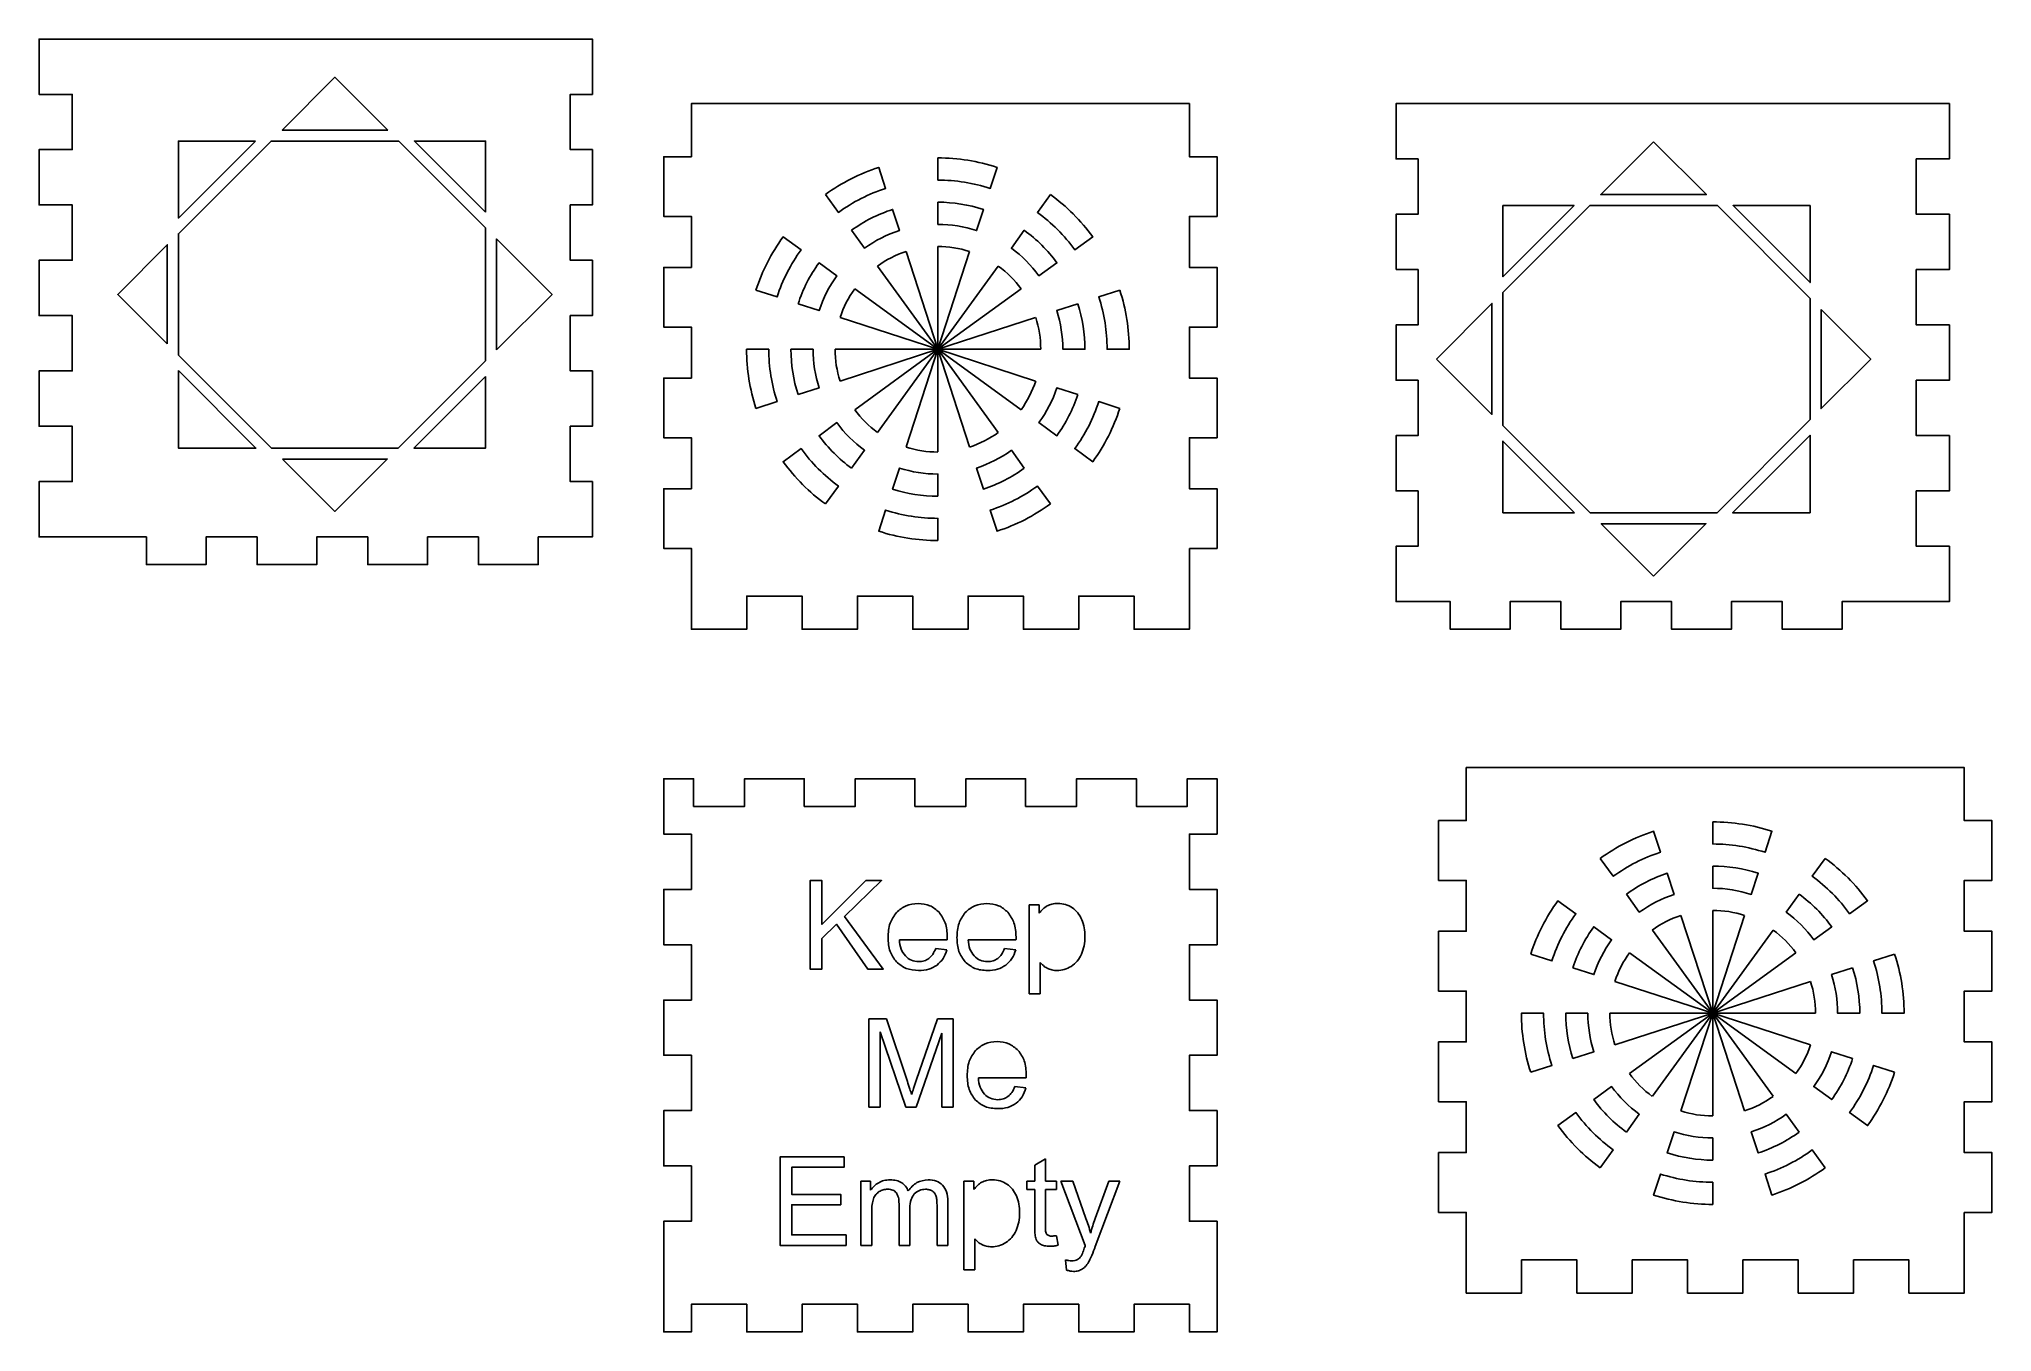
# Model space of a CAD drawing. Header units: millimetres. Extents: x -56 to 120, y -4 to 113.
import ezdxf

# ---------------------------------------------------------------- set-up
doc = ezdxf.new("R2010")
doc.units = ezdxf.units.MM
doc.layers.get('0').update_dxf_attribs({"linetype": 'CONTINUOUS'})

msp = doc.modelspace()

# ---------------------------------------------------------------- linework, layer by layer
for p, q in [((21.9, 94.13), (24.77, 85.3)), ((24.77, 85.3), (24.77, 94.59)), ((27.64, 94.13), (24.77, 85.3)), ((24.77, 85.3), (19.32, 92.81)), ((24.77, 85.3), (30.23, 92.81)), ((17.26, 90.76), (24.77, 85.3)), ((32.29, 90.76), (24.77, 85.3)), ((24.77, 85.3), (15.94, 88.17)), ((24.77, 85.3), (33.6, 88.17)), ((15.49, 85.3), (24.77, 85.3)), ((24.77, 85.3), (15.94, 82.43)), ((17.26, 79.84), (24.77, 85.3)), ((24.77, 85.3), (19.32, 77.79)), ((21.9, 76.47), (24.77, 85.3)), ((34.06, 85.3), (24.77, 85.3)), ((24.77, 85.3), (33.6, 82.43)), ((32.29, 79.84), (24.77, 85.3)), ((24.77, 85.3), (30.23, 77.79)), ((27.64, 76.47), (24.77, 85.3)), ((24.77, 85.3), (24.77, 76.02)), ((33.03, 27.06), (33.03, 35.08)), ((33.03, 35.08), (33.93, 35.08)), ((33.93, 35.08), (33.93, 34.33)), ((91.9, 34.13), (94.77, 25.3)), ((94.77, 25.3), (94.77, 34.59)), ((97.64, 34.13), (94.77, 25.3)), ((25.61, 31.93), (21.29, 31.93)), ((31.82, 31.93), (27.5, 31.93)), ((94.77, 25.3), (89.32, 32.81)), ((94.77, 25.3), (100.23, 32.81)), ((24.57, 31.15), (25.58, 31.03)), ((30.78, 31.15), (31.8, 31.03)), ((87.26, 30.76), (94.77, 25.3)), ((102.29, 30.76), (94.77, 25.3)), ((34.01, 29.89), (34.01, 27.06)), ((34.01, 27.06), (33.03, 27.06)), ((94.77, 25.3), (85.94, 28.17)), ((94.77, 25.3), (103.6, 28.17)), ((18.53, 16.8), (18.53, 24.8)), ((18.53, 24.8), (20.12, 24.8)), ((20.12, 24.8), (22.01, 19.14)), ((22.82, 19.23), (24.74, 24.8)), ((24.74, 24.8), (26.16, 24.8)), ((26.16, 24.8), (26.16, 16.8)), ((85.49, 25.3), (94.77, 25.3)), ((94.77, 25.3), (85.94, 22.43)), ((87.26, 19.84), (94.77, 25.3)), ((94.77, 25.3), (89.32, 17.79)), ((91.9, 16.47), (94.77, 25.3)), ((104.06, 25.3), (94.77, 25.3)), ((94.77, 25.3), (103.6, 22.43)), ((102.29, 19.84), (94.77, 25.3)), ((94.77, 25.3), (100.23, 17.79)), ((97.64, 16.47), (94.77, 25.3)), ((94.77, 25.3), (94.77, 16.02)), ((21.86, 16.8), (19.55, 23.61)), ((19.55, 23.61), (19.55, 16.8)), ((25.14, 23.5), (22.81, 16.8)), ((25.14, 16.8), (25.14, 23.5)), ((32.75, 19.45), (28.43, 19.45)), ((31.71, 18.67), (32.72, 18.54)), ((19.55, 16.8), (18.53, 16.8)), ((22.81, 16.8), (21.86, 16.8)), ((26.16, 16.8), (25.14, 16.8)), ((33.52, 11.55), (34.5, 12.13)), ((33.52, 10.11), (33.52, 11.55)), ((34.5, 12.13), (34.5, 10.11)), ((17.81, 4.31), (17.81, 10.11)), ((17.81, 10.11), (18.69, 10.11)), ((18.69, 10.11), (18.69, 9.3)), ((27.12, 2.09), (27.12, 10.11)), ((27.12, 10.11), (28.02, 10.11)), ((28.02, 10.11), (28.02, 9.36)), ((32.8, 9.35), (32.8, 10.11)), ((32.8, 10.11), (33.52, 10.11)), ((33.52, 9.35), (32.8, 9.35)), ((33.52, 6.01), (33.52, 9.35)), ((34.5, 10.11), (35.48, 10.11)), ((35.48, 9.35), (34.5, 9.35)), ((34.5, 9.35), (34.5, 5.96)), ((35.48, 10.11), (35.48, 9.35)), ((38.09, 4.3), (35.89, 10.11)), ((35.89, 10.11), (36.95, 10.11)), ((36.95, 10.11), (38.15, 6.75)), ((38.98, 6.73), (40.21, 10.11)), ((41.2, 10.11), (38.99, 4.22)), ((40.21, 10.11), (41.2, 10.11)), ((18.8, 7.32), (18.8, 4.31)), ((21.26, 4.31), (21.26, 8.08)), ((22.24, 7.68), (22.24, 4.31)), ((24.69, 4.31), (24.69, 7.97)), ((25.67, 8.29), (25.67, 4.31)), ((18.8, 4.31), (17.81, 4.31)), ((22.24, 4.31), (21.26, 4.31)), ((25.67, 4.31), (24.69, 4.31)), ((28.11, 4.91), (28.11, 2.09)), ((35.48, 5.19), (35.63, 4.33)), ((28.11, 2.09), (27.12, 2.09)), ((36.4, 2.08), (36.29, 3))]:
    msp.add_line(p, q)
for points in [[(-6.44, 103.34), (-6.44, 98.34), (-8.44, 98.34), (-8.44, 93.34), (-6.44, 93.34), (-6.44, 88.34), (-8.44, 88.34), (-8.44, 83.34), (-6.44, 83.34), (-6.44, 78.34), (-8.44, 78.34), (-8.44, 73.34), (-6.44, 73.34), (-6.44, 68.34), (-11.34, 68.34), (-11.34, 65.84), (-16.74, 65.84), (-16.74, 68.34), (-21.34, 68.34), (-21.34, 65.84), (-26.74, 65.84), (-26.74, 68.34), (-31.34, 68.34), (-31.34, 65.84), (-36.74, 65.84), (-36.74, 68.34), (-41.34, 68.34), (-41.34, 65.84), (-46.74, 65.84), (-46.74, 68.34), (-56.44, 68.34), (-56.44, 73.34), (-53.44, 73.34), (-53.44, 78.34), (-56.44, 78.34), (-56.44, 83.34), (-53.44, 83.34), (-53.44, 88.34), (-56.44, 88.34), (-56.44, 93.34), (-53.44, 93.34), (-53.44, 98.34), (-56.44, 98.34), (-56.44, 103.34), (-53.44, 103.34), (-53.44, 108.34), (-56.44, 108.34), (-56.44, 113.34), (-6.44, 113.34), (-6.44, 108.34), (-8.44, 108.34), (-8.44, 103.34)], [(-24.94, 105.11), (-29.71, 109.88), (-34.47, 105.11)], [(47.5, 67.3), (47.5, 60), (42.5, 60), (42.5, 63), (37.5, 63), (37.5, 60), (32.5, 60), (32.5, 63), (27.5, 63), (27.5, 60), (22.5, 60), (22.5, 63), (17.5, 63), (17.5, 60), (12.5, 60), (12.5, 63), (7.5, 63), (7.5, 60), (2.5, 60), (2.5, 67.3), (0, 67.3), (0, 72.7), (2.5, 72.7), (2.5, 77.3), (0, 77.3), (0, 82.7), (2.5, 82.7), (2.5, 87.3), (0, 87.3), (0, 92.7), (2.5, 92.7), (2.5, 97.3), (0, 97.3), (0, 102.7), (2.5, 102.7), (2.5, 107.5), (47.5, 107.5), (47.5, 102.7), (50, 102.7), (50, 97.3), (47.5, 97.3), (47.5, 92.7), (50, 92.7), (50, 87.3), (47.5, 87.3), (47.5, 82.7), (50, 82.7), (50, 77.3), (47.5, 77.3), (47.5, 72.7), (50, 72.7), (50, 67.3)], [(66.16, 92.5), (66.16, 97.5), (68.16, 97.5), (68.16, 102.5), (66.16, 102.5), (66.16, 107.5), (116.16, 107.5), (116.16, 102.5), (113.16, 102.5), (113.16, 97.5), (116.16, 97.5), (116.16, 92.5), (113.16, 92.5), (113.16, 87.5), (116.16, 87.5), (116.16, 82.5), (113.16, 82.5), (113.16, 77.5), (116.16, 77.5), (116.16, 72.5), (113.16, 72.5), (113.16, 67.5), (116.16, 67.5), (116.16, 62.5), (106.46, 62.5), (106.46, 60), (101.06, 60), (101.06, 62.5), (96.46, 62.5), (96.46, 60), (91.06, 60), (91.06, 62.5), (86.46, 62.5), (86.46, 60), (81.06, 60), (81.06, 62.5), (76.46, 62.5), (76.46, 60), (71.06, 60), (71.06, 62.5), (66.16, 62.5), (66.16, 67.5), (68.16, 67.5), (68.16, 72.5), (66.16, 72.5), (66.16, 77.5), (68.16, 77.5), (68.16, 82.5), (66.16, 82.5), (66.16, 87.5), (68.16, 87.5), (68.16, 92.5)], [(-36.89, 104.11), (-43.85, 104.11), (-43.85, 97.15)], [(-16.1, 84.25), (-16.1, 96.27), (-23.94, 104.11), (-35.47, 104.11), (-43.85, 95.74), (-43.85, 84.78), (-35.43, 76.37), (-23.98, 76.37)], [(-16.1, 97.69), (-16.1, 104.11), (-22.52, 104.11)], [(89.43, 104.04), (84.66, 99.28), (94.2, 99.28)], [(75.82, 98.28), (75.82, 91.85), (82.25, 98.28)], [(75.82, 90.44), (75.82, 78.41), (83.7, 70.53), (95.16, 70.53), (103.57, 78.94), (103.57, 89.9), (95.2, 98.28), (83.66, 98.28)], [(103.57, 98.28), (96.61, 98.28), (103.57, 91.32)], [(-44.85, 85.78), (-44.85, 94.74), (-49.33, 90.26)], [(-15.1, 85.25), (-10.09, 90.26), (-15.1, 95.27)], [(69.81, 84.42), (74.82, 79.41), (74.82, 89.44)], [(104.57, 88.9), (104.57, 79.94), (109.05, 84.42)], [(-43.85, 83.37), (-43.85, 76.37), (-36.85, 76.37)], [(-16.1, 82.83), (-22.57, 76.37), (-16.1, 76.37)], [(82.29, 70.53), (75.82, 77), (75.82, 70.53)], [(103.57, 70.53), (103.57, 77.53), (96.57, 70.53)], [(-34.43, 75.37), (-29.71, 70.64), (-24.98, 75.37)], [(89.43, 64.8), (94.16, 69.53), (84.7, 69.53)], [(2.5, 41.49), (0, 41.49), (0, 46.49), (2.7, 46.49), (2.7, 43.99), (7.3, 43.99), (7.3, 46.49), (12.7, 46.49), (12.7, 43.99), (17.3, 43.99), (17.3, 46.49), (22.7, 46.49), (22.7, 43.99), (27.3, 43.99), (27.3, 46.49), (32.7, 46.49), (32.7, 43.99), (37.3, 43.99), (37.3, 46.49), (42.7, 46.49), (42.7, 43.99), (47.3, 43.99), (47.3, 46.49), (50, 46.49), (50, 41.49), (47.5, 41.49), (47.5, 36.49), (50, 36.49), (50, 31.49), (47.5, 31.49), (47.5, 26.49), (50, 26.49), (50, 21.49), (47.5, 21.49), (47.5, 16.49), (50, 16.49), (50, 11.49), (47.5, 11.49), (47.5, 6.49), (50, 6.49), (50, -3.51), (47.5, -3.51), (47.5, -1.01), (42.5, -1.01), (42.5, -3.51), (37.5, -3.51), (37.5, -1.01), (32.5, -1.01), (32.5, -3.51), (27.5, -3.51), (27.5, -1.01), (22.5, -1.01), (22.5, -3.51), (17.5, -3.51), (17.5, -1.01), (12.5, -1.01), (12.5, -3.51), (7.5, -3.51), (7.5, -1.01), (2.5, -1.01), (2.5, -3.51), (0, -3.51), (0, 6.49), (2.5, 6.49), (2.5, 11.49), (0, 11.49), (0, 16.49), (2.5, 16.49), (2.5, 21.49), (0, 21.49), (0, 26.49), (2.5, 26.49), (2.5, 31.49), (0, 31.49), (0, 36.49), (2.5, 36.49)], [(117.5, 7.3), (117.5, 0), (112.5, 0), (112.5, 3), (107.5, 3), (107.5, 0), (102.5, 0), (102.5, 3), (97.5, 3), (97.5, 0), (92.5, 0), (92.5, 3), (87.5, 3), (87.5, 0), (82.5, 0), (82.5, 3), (77.5, 3), (77.5, 0), (72.5, 0), (72.5, 7.3), (70, 7.3), (70, 12.7), (72.5, 12.7), (72.5, 17.3), (70, 17.3), (70, 22.7), (72.5, 22.7), (72.5, 27.3), (70, 27.3), (70, 32.7), (72.5, 32.7), (72.5, 37.3), (70, 37.3), (70, 42.7), (72.5, 42.7), (72.5, 47.5), (117.5, 47.5), (117.5, 42.7), (120, 42.7), (120, 37.3), (117.5, 37.3), (117.5, 32.7), (120, 32.7), (120, 27.3), (117.5, 27.3), (117.5, 22.7), (120, 22.7), (120, 17.3), (117.5, 17.3), (117.5, 12.7), (120, 12.7), (120, 7.3)], [(14.29, 32.06), (15.6, 33.33), (18.44, 29.29), (19.84, 29.29), (16.34, 34.04), (19.69, 37.29), (18.26, 37.29), (14.29, 33.32), (14.29, 37.29), (13.23, 37.29), (13.23, 29.29), (14.29, 29.29)], [(16.48, 5.26), (11.57, 5.26), (11.57, 7.98), (15.99, 7.98), (15.99, 8.92), (11.57, 8.92), (11.57, 11.37), (16.29, 11.37), (16.29, 12.31), (10.51, 12.31), (10.51, 4.31), (16.48, 4.31)]]:
    msp.add_lwpolyline(points, close=True)
for points in [[(24.77, 102.59, -0.078702), (30.12, 101.74), (29.5, 99.84, 0.078702), (24.77, 100.59)], [(14.61, 99.29), (15.79, 97.67, -0.078702), (20.05, 99.84), (19.43, 101.74, 0.078702)], [(34.93, 99.29), (33.76, 97.67, -0.078702), (37.14, 94.29), (38.76, 95.46, 0.078702)], [(16.97, 96.05), (18.14, 94.43, -0.078702), (21.29, 96.03), (20.67, 97.94, 0.078702)], [(24.77, 98.59, -0.078702), (28.88, 97.94), (28.26, 96.03, 0.078702), (24.77, 96.59)], [(8.33, 90.64), (10.24, 90.03, -0.078702), (12.41, 94.29), (10.79, 95.46, 0.078702)], [(32.58, 96.05), (31.41, 94.43, -0.078702), (33.9, 91.94), (35.52, 93.11, 0.078702)], [(12.14, 89.41), (14.04, 88.79, -0.078702), (15.64, 91.94), (14.03, 93.11, 0.078702)], [(41.21, 90.64), (39.31, 90.03, -0.078702), (40.06, 85.3), (42.06, 85.3, 0.078702)], [(37.41, 89.41), (35.51, 88.79, -0.078702), (36.06, 85.3), (38.06, 85.3, 0.078702)], [(8.33, 79.96), (10.24, 80.58, -0.078702), (9.49, 85.3), (7.49, 85.3, 0.078702)], [(12.14, 81.2), (14.04, 81.81, -0.078702), (13.49, 85.3), (11.49, 85.3, 0.078702)], [(37.41, 81.2), (35.51, 81.81, -0.078702), (33.9, 78.67), (35.52, 77.49, 0.078702)], [(41.21, 79.96), (39.31, 80.58, -0.078702), (37.14, 76.32), (38.76, 75.14, 0.078702)], [(16.97, 74.55), (18.14, 76.17, -0.078702), (15.64, 78.67), (14.03, 77.49, 0.078702)], [(14.61, 71.32), (15.79, 72.94, -0.078702), (12.41, 76.32), (10.79, 75.14, 0.078702)], [(32.58, 74.55), (31.41, 76.17, -0.078702), (28.26, 74.57), (28.88, 72.67, 0.078702)], [(24.77, 72.02, -0.078702), (20.67, 72.67), (21.29, 74.57, 0.078702), (24.77, 74.02)], [(34.93, 71.32), (33.76, 72.94, -0.078702), (29.5, 70.76), (30.12, 68.86, 0.078702)], [(24.77, 68.02, -0.078702), (19.43, 68.86), (20.05, 70.76, 0.078702), (24.77, 70.02)], [(94.77, 42.59, -0.078702), (100.12, 41.74), (99.5, 39.84, 0.078702), (94.77, 40.59)], [(84.61, 39.29), (85.79, 37.67, -0.078702), (90.05, 39.84), (89.43, 41.74, 0.078702)], [(104.93, 39.29), (103.76, 37.67, -0.078702), (107.14, 34.29), (108.76, 35.46, 0.078702)], [(86.97, 36.05), (88.14, 34.43, -0.078702), (91.29, 36.03), (90.67, 37.94, 0.078702)], [(94.77, 38.59, -0.078702), (98.88, 37.94), (98.26, 36.03, 0.078702), (94.77, 36.59)], [(78.33, 30.64), (80.24, 30.03, -0.078702), (82.41, 34.29), (80.79, 35.46, 0.078702)], [(102.58, 36.05), (101.41, 34.43, -0.078702), (103.9, 31.94), (105.52, 33.11, 0.078702)], [(82.14, 29.41), (84.04, 28.79, -0.078702), (85.64, 31.94), (84.03, 33.11, 0.078702)], [(111.21, 30.64), (109.31, 30.03, -0.078702), (110.06, 25.3), (112.06, 25.3, 0.078702)], [(107.41, 29.41), (105.51, 28.79, -0.078702), (106.06, 25.3), (108.06, 25.3, 0.078702)], [(78.33, 19.96), (80.24, 20.58, -0.078702), (79.49, 25.3), (77.49, 25.3, 0.078702)], [(82.14, 21.2), (84.04, 21.81, -0.078702), (83.49, 25.3), (81.49, 25.3, 0.078702)], [(107.41, 21.2), (105.51, 21.81, -0.078702), (103.9, 18.67), (105.52, 17.49, 0.078702)], [(111.21, 19.96), (109.31, 20.58, -0.078702), (107.14, 16.32), (108.76, 15.14, 0.078702)], [(86.97, 14.55), (88.14, 16.17, -0.078702), (85.64, 18.67), (84.03, 17.49, 0.078702)], [(84.61, 11.32), (85.79, 12.94, -0.078702), (82.41, 16.32), (80.79, 15.14, 0.078702)], [(102.58, 14.55), (101.41, 16.17, -0.078702), (98.26, 14.57), (98.88, 12.67, 0.078702)], [(94.77, 12.02, -0.078702), (90.67, 12.67), (91.29, 14.57, 0.078702), (94.77, 14.02)], [(104.93, 11.32), (103.76, 12.94, -0.078702), (99.5, 10.76), (100.12, 8.86, 0.078702)], [(94.77, 8.02, -0.078702), (89.43, 8.86), (90.05, 10.76, 0.078702), (94.77, 10.02)]]:
    msp.add_lwpolyline(points, format="xyb", close=True)
for centre, start, end in [((24.77, 85.3), 108, 126), ((24.77, 85.3), 72, 90), ((24.77, 85.3), 36, 54), ((24.77, 85.3), 144, 162), ((24.77, 85.3), 0, 18), ((24.77, 85.3), 180, 198), ((24.77, 85.3), 324, 342), ((24.77, 85.3), 216, 234), ((24.77, 85.3), 288, 306), ((24.77, 85.3), 252, 270), ((94.77, 25.3), 108, 126), ((94.77, 25.3), 72, 90), ((94.77, 25.3), 36, 54), ((94.77, 25.3), 144, 162), ((94.77, 25.3), 0, 18), ((94.77, 25.3), 180, 198), ((94.77, 25.3), 324, 342), ((94.77, 25.3), 216, 234), ((94.77, 25.3), 288, 306), ((94.77, 25.3), 252, 270)]:
    msp.add_arc(centre, 9.29, start, end)
for points, knots in [([(20.27, 32.13), (20.29, 32.58), (20.33, 33.41), (20.81, 34.09), (21.02, 34.4)], [0, 0, 0, 0, 0.1312347, 0.2435967, 0.2435967, 0.2435967, 0.2435967]), ([(21.02, 34.4), (21.3, 34.64), (21.86, 35.12), (22.6, 35.18), (22.98, 35.21)], [0, 0, 0, 0, 0.1055948, 0.216319, 0.216319, 0.216319, 0.216319]), ([(22.98, 35.21), (23.35, 35.18), (24.07, 35.12), (24.61, 34.65), (24.88, 34.42)], [0, 0, 0, 0, 0.1074304, 0.2105333, 0.2105333, 0.2105333, 0.2105333]), ([(24.88, 34.42), (25.09, 34.11), (25.56, 33.45), (25.59, 32.63), (25.61, 32.19)], [0, 0, 0, 0, 0.1100938, 0.2388395, 0.2388395, 0.2388395, 0.2388395]), ([(26.49, 32.13), (26.51, 32.58), (26.55, 33.41), (27.02, 34.09), (27.24, 34.4)], [0, 0, 0, 0, 0.1312347, 0.2435968, 0.2435968, 0.2435968, 0.2435968]), ([(27.24, 34.4), (27.51, 34.64), (28.08, 35.12), (28.82, 35.18), (29.19, 35.21)], [0, 0, 0, 0, 0.1055948, 0.216319, 0.216319, 0.216319, 0.216319]), ([(29.19, 35.21), (29.56, 35.18), (30.28, 35.12), (30.83, 34.65), (31.09, 34.42)], [0, 0, 0, 0, 0.1074304, 0.2105332, 0.2105332, 0.2105332, 0.2105332]), ([(31.09, 34.42), (31.31, 34.11), (31.77, 33.45), (31.81, 32.63), (31.83, 32.19)], [0, 0, 0, 0, 0.1100938, 0.2388395, 0.2388395, 0.2388395, 0.2388395]), ([(33.93, 34.33), (34.03, 34.46), (34.23, 34.72), (34.51, 34.91), (34.64, 34.99)], [0, 0, 0, 0, 0.05129715, 0.0981084, 0.0981084, 0.0981084, 0.0981084]), ([(34.64, 34.99), (34.78, 35.06), (35.09, 35.19), (35.43, 35.21), (35.61, 35.21)], [0, 0, 0, 0, 0.04707973, 0.09989339, 0.09989339, 0.09989339, 0.09989339]), ([(35.61, 35.21), (35.84, 35.2), (36.31, 35.17), (36.72, 34.94), (36.92, 34.83)], [0, 0, 0, 0, 0.0704995, 0.1379999, 0.1379999, 0.1379999, 0.1379999]), ([(36.92, 34.83), (37.09, 34.69), (37.46, 34.39), (37.67, 33.97), (37.77, 33.75)], [0, 0, 0, 0, 0.0678203, 0.1392226, 0.1392226, 0.1392226, 0.1392226]), ([(37.77, 33.75), (37.86, 33.51), (38.03, 33.02), (38.05, 32.5), (38.06, 32.23)], [0, 0, 0, 0, 0.0760775, 0.1560096, 0.1560096, 0.1560096, 0.1560096]), ([(21.02, 29.94), (20.8, 30.24), (20.33, 30.89), (20.29, 31.7), (20.27, 32.13)], [0, 0, 0, 0, 0.1094045, 0.2363575, 0.2363575, 0.2363575, 0.2363575]), ([(21.29, 31.93), (21.32, 31.64), (21.37, 31.1), (21.68, 30.67), (21.83, 30.47)], [0, 0, 0, 0, 0.0858599, 0.1584153, 0.1584153, 0.1584153, 0.1584153]), ([(25.61, 32.19), (25.61, 32.16), (25.61, 32.07), (25.61, 31.98), (25.61, 31.93)], [0, 0, 0, 0, 0.01091494, 0.02620007, 0.02620007, 0.02620007, 0.02620007]), ([(27.23, 29.94), (27.02, 30.24), (26.55, 30.89), (26.51, 31.7), (26.49, 32.13)], [0, 0, 0, 0, 0.1094046, 0.2363576, 0.2363576, 0.2363576, 0.2363576]), ([(27.5, 31.93), (27.53, 31.64), (27.58, 31.1), (27.9, 30.67), (28.04, 30.47)], [0, 0, 0, 0, 0.0858599, 0.1584154, 0.1584154, 0.1584154, 0.1584154]), ([(31.83, 32.19), (31.83, 32.16), (31.83, 32.07), (31.83, 31.98), (31.82, 31.93)], [0, 0, 0, 0, 0.01091494, 0.02620007, 0.02620007, 0.02620007, 0.02620007]), ([(38.06, 32.23), (38.05, 31.94), (38.03, 31.39), (37.84, 30.88), (37.74, 30.63)], [0, 0, 0, 0, 0.0848916, 0.1642382, 0.1642382, 0.1642382, 0.1642382]), ([(21.83, 30.47), (22, 30.32), (22.35, 30.02), (22.81, 29.98), (23.04, 29.96)], [0, 0, 0, 0, 0.0665333, 0.1343072, 0.1343072, 0.1343072, 0.1343072]), ([(23.04, 29.96), (23.21, 29.97), (23.54, 29.99), (23.82, 30.16), (23.96, 30.25)], [0, 0, 0, 0, 0.05056823, 0.09779148, 0.09779148, 0.09779148, 0.09779148]), ([(23.96, 30.25), (24.08, 30.36), (24.35, 30.62), (24.49, 30.96), (24.57, 31.15)], [0, 0, 0, 0, 0.050293, 0.1101471, 0.1101471, 0.1101471, 0.1101471]), ([(25.58, 31.03), (25.49, 30.75), (25.31, 30.21), (24.89, 29.83), (24.69, 29.65)], [0, 0, 0, 0, 0.0860933, 0.1666064, 0.1666064, 0.1666064, 0.1666064]), ([(28.04, 30.47), (28.22, 30.32), (28.56, 30.02), (29.02, 29.98), (29.25, 29.96)], [0, 0, 0, 0, 0.0665333, 0.1343072, 0.1343072, 0.1343072, 0.1343072]), ([(29.25, 29.96), (29.43, 29.97), (29.76, 29.99), (30.04, 30.16), (30.18, 30.25)], [0, 0, 0, 0, 0.05056823, 0.09779159, 0.09779159, 0.09779159, 0.09779159]), ([(30.18, 30.25), (30.3, 30.36), (30.57, 30.62), (30.71, 30.96), (30.78, 31.15)], [0, 0, 0, 0, 0.0502928, 0.110147, 0.110147, 0.110147, 0.110147]), ([(31.8, 31.03), (31.7, 30.75), (31.52, 30.21), (31.11, 29.83), (30.91, 29.65)], [0, 0, 0, 0, 0.0860934, 0.1666065, 0.1666065, 0.1666065, 0.1666065]), ([(37.74, 30.63), (37.63, 30.4), (37.4, 29.97), (37.01, 29.68), (36.81, 29.53)], [0, 0, 0, 0, 0.0740844, 0.1448905, 0.1448905, 0.1448905, 0.1448905]), ([(23.03, 29.15), (22.64, 29.18), (21.88, 29.23), (21.3, 29.71), (21.02, 29.94)], [0, 0, 0, 0, 0.1156526, 0.2211632, 0.2211632, 0.2211632, 0.2211632]), ([(24.69, 29.65), (24.45, 29.5), (23.94, 29.2), (23.35, 29.17), (23.03, 29.15)], [0, 0, 0, 0, 0.0826096, 0.1753766, 0.1753766, 0.1753766, 0.1753766]), ([(29.25, 29.15), (28.85, 29.18), (28.1, 29.23), (27.51, 29.71), (27.23, 29.94)], [0, 0, 0, 0, 0.1156526, 0.2211632, 0.2211632, 0.2211632, 0.2211632]), ([(30.91, 29.65), (30.67, 29.5), (30.16, 29.2), (29.56, 29.17), (29.25, 29.15)], [0, 0, 0, 0, 0.0826095, 0.1753765, 0.1753765, 0.1753765, 0.1753765]), ([(34.65, 29.36), (34.53, 29.43), (34.29, 29.58), (34.1, 29.78), (34.01, 29.89)], [0, 0, 0, 0, 0.04258694, 0.08324866, 0.08324866, 0.08324866, 0.08324866]), ([(35.54, 29.15), (35.38, 29.16), (35.07, 29.18), (34.79, 29.3), (34.65, 29.36)], [0, 0, 0, 0, 0.04687692, 0.09123437, 0.09123437, 0.09123437, 0.09123437]), ([(36.81, 29.53), (36.61, 29.42), (36.21, 29.21), (35.76, 29.17), (35.54, 29.15)], [0, 0, 0, 0, 0.0685907, 0.1348251, 0.1348251, 0.1348251, 0.1348251]), ([(27.42, 19.65), (27.44, 20.1), (27.47, 20.93), (27.95, 21.61), (28.17, 21.92)], [0, 0, 0, 0, 0.1312345, 0.2435967, 0.2435967, 0.2435967, 0.2435967]), ([(28.17, 21.92), (28.44, 22.15), (29, 22.64), (29.74, 22.7), (30.12, 22.73)], [0, 0, 0, 0, 0.105595, 0.2163192, 0.2163192, 0.2163192, 0.2163192]), ([(30.12, 22.73), (30.49, 22.7), (31.21, 22.64), (31.75, 22.17), (32.02, 21.94)], [0, 0, 0, 0, 0.1074301, 0.210533, 0.210533, 0.210533, 0.210533]), ([(32.02, 21.94), (32.24, 21.63), (32.7, 20.96), (32.74, 20.15), (32.76, 19.71)], [0, 0, 0, 0, 0.1100939, 0.2388396, 0.2388396, 0.2388396, 0.2388396]), ([(28.16, 17.45), (27.94, 17.75), (27.47, 18.41), (27.44, 19.22), (27.42, 19.65)], [0, 0, 0, 0, 0.1094045, 0.2363575, 0.2363575, 0.2363575, 0.2363575]), ([(28.43, 19.45), (28.46, 19.16), (28.51, 18.62), (28.83, 18.18), (28.97, 17.98)], [0, 0, 0, 0, 0.08586, 0.1584153, 0.1584153, 0.1584153, 0.1584153]), ([(32.76, 19.71), (32.76, 19.67), (32.76, 19.59), (32.75, 19.5), (32.75, 19.45)], [0, 0, 0, 0, 0.01091494, 0.02620007, 0.02620007, 0.02620007, 0.02620007]), ([(22.01, 19.14), (22.09, 18.91), (22.22, 18.51), (22.34, 18.12), (22.39, 17.95)], [0, 0, 0, 0, 0.0727809, 0.1244279, 0.1244279, 0.1244279, 0.1244279]), ([(22.39, 17.95), (22.45, 18.13), (22.59, 18.56), (22.74, 18.99), (22.82, 19.23)], [0, 0, 0, 0, 0.0566468, 0.135122, 0.135122, 0.135122, 0.135122]), ([(28.97, 17.98), (29.14, 17.84), (29.49, 17.54), (29.95, 17.5), (30.18, 17.48)], [0, 0, 0, 0, 0.0665334, 0.1343072, 0.1343072, 0.1343072, 0.1343072]), ([(30.18, 17.48), (30.35, 17.49), (30.68, 17.51), (30.97, 17.68), (31.1, 17.76)], [0, 0, 0, 0, 0.05056846, 0.09779164, 0.09779164, 0.09779164, 0.09779164]), ([(31.1, 17.76), (31.23, 17.88), (31.5, 18.13), (31.64, 18.48), (31.71, 18.67)], [0, 0, 0, 0, 0.050293, 0.1101471, 0.1101471, 0.1101471, 0.1101471]), ([(32.72, 18.54), (32.63, 18.26), (32.45, 17.73), (32.04, 17.35), (31.84, 17.16)], [0, 0, 0, 0, 0.0860936, 0.1666064, 0.1666064, 0.1666064, 0.1666064]), ([(30.18, 16.67), (29.78, 16.7), (29.02, 16.75), (28.44, 17.22), (28.16, 17.45)], [0, 0, 0, 0, 0.1156526, 0.2211633, 0.2211633, 0.2211633, 0.2211633]), ([(31.84, 17.16), (31.6, 17.02), (31.09, 16.71), (30.49, 16.68), (30.18, 16.67)], [0, 0, 0, 0, 0.0826095, 0.1753766, 0.1753766, 0.1753766, 0.1753766]), ([(18.69, 9.3), (18.79, 9.43), (18.99, 9.7), (19.27, 9.89), (19.42, 9.98)], [0, 0, 0, 0, 0.0498527, 0.1005364, 0.1005364, 0.1005364, 0.1005364]), ([(19.46, 9.17), (19.35, 9.09), (19.13, 8.92), (19.01, 8.66), (18.95, 8.53)], [0, 0, 0, 0, 0.04054267, 0.08289933, 0.08289933, 0.08289933, 0.08289933]), ([(19.42, 9.98), (19.58, 10.06), (19.9, 10.21), (20.26, 10.23), (20.45, 10.24)], [0, 0, 0, 0, 0.0521873, 0.1072765, 0.1072765, 0.1072765, 0.1072765]), ([(20.23, 9.39), (20.1, 9.38), (19.82, 9.36), (19.58, 9.23), (19.46, 9.17)], [0, 0, 0, 0, 0.0402759, 0.0805226, 0.0805226, 0.0805226, 0.0805226]), ([(21.02, 9.06), (20.92, 9.16), (20.7, 9.37), (20.4, 9.38), (20.23, 9.39)], [0, 0, 0, 0, 0.04005996, 0.08769887, 0.08769887, 0.08769887, 0.08769887]), ([(20.45, 10.24), (20.65, 10.23), (21.02, 10.22), (21.35, 10.05), (21.51, 9.97)], [0, 0, 0, 0, 0.0589749, 0.1100734, 0.1100734, 0.1100734, 0.1100734]), ([(21.26, 8.08), (21.25, 8.28), (21.25, 8.62), (21.09, 8.93), (21.02, 9.06)], [0, 0, 0, 0, 0.0576125, 0.1023268, 0.1023268, 0.1023268, 0.1023268]), ([(21.51, 9.97), (21.63, 9.87), (21.89, 9.68), (22.02, 9.38), (22.09, 9.23)], [0, 0, 0, 0, 0.04755992, 0.09605556, 0.09605556, 0.09605556, 0.09605556]), ([(22.09, 9.23), (22.33, 9.52), (22.79, 10.1), (23.52, 10.19), (23.88, 10.24)], [0, 0, 0, 0, 0.1098004, 0.2128376, 0.2128376, 0.2128376, 0.2128376]), ([(22.64, 8.98), (22.53, 8.81), (22.26, 8.42), (22.25, 7.95), (22.24, 7.68)], [0, 0, 0, 0, 0.0609261, 0.1388677, 0.1388677, 0.1388677, 0.1388677]), ([(23.66, 9.39), (23.46, 9.37), (23.08, 9.34), (22.79, 9.1), (22.64, 8.98)], [0, 0, 0, 0, 0.0568505, 0.1116771, 0.1116771, 0.1116771, 0.1116771]), ([(24.25, 9.23), (24.16, 9.28), (23.97, 9.37), (23.77, 9.38), (23.66, 9.39)], [0, 0, 0, 0, 0.02975481, 0.0616519, 0.0616519, 0.0616519, 0.0616519]), ([(23.88, 10.24), (24.14, 10.23), (24.63, 10.2), (25.02, 9.9), (25.2, 9.76)], [0, 0, 0, 0, 0.0771905, 0.1439521, 0.1439521, 0.1439521, 0.1439521]), ([(24.59, 8.81), (24.55, 8.9), (24.48, 9.07), (24.32, 9.18), (24.25, 9.23)], [0, 0, 0, 0, 0.02698143, 0.05503016, 0.05503016, 0.05503016, 0.05503016]), ([(25.2, 9.76), (25.34, 9.57), (25.64, 9.13), (25.66, 8.59), (25.67, 8.29)], [0, 0, 0, 0, 0.0699115, 0.1571115, 0.1571115, 0.1571115, 0.1571115]), ([(28.02, 9.36), (28.12, 9.49), (28.33, 9.75), (28.6, 9.93), (28.73, 10.02)], [0, 0, 0, 0, 0.05129712, 0.09810811, 0.09810811, 0.09810811, 0.09810811]), ([(28.73, 10.02), (28.88, 10.08), (29.18, 10.22), (29.52, 10.23), (29.7, 10.24)], [0, 0, 0, 0, 0.04707975, 0.09989364, 0.09989364, 0.09989364, 0.09989364]), ([(29.7, 10.24), (29.94, 10.23), (30.4, 10.2), (30.81, 9.97), (31.01, 9.86)], [0, 0, 0, 0, 0.0704997, 0.138, 0.138, 0.138, 0.138]), ([(31.01, 9.86), (31.19, 9.72), (31.55, 9.42), (31.76, 9), (31.87, 8.78)], [0, 0, 0, 0, 0.0678203, 0.1392227, 0.1392227, 0.1392227, 0.1392227]), ([(18.95, 8.53), (18.91, 8.36), (18.8, 7.97), (18.8, 7.56), (18.8, 7.32)], [0, 0, 0, 0, 0.0526512, 0.1226132, 0.1226132, 0.1226132, 0.1226132]), ([(24.69, 7.97), (24.69, 8.14), (24.69, 8.42), (24.62, 8.7), (24.59, 8.81)], [0, 0, 0, 0, 0.0507385, 0.08565543, 0.08565543, 0.08565543, 0.08565543]), ([(32.15, 7.26), (32.14, 6.97), (32.12, 6.42), (31.93, 5.9), (31.84, 5.65)], [0, 0, 0, 0, 0.0848918, 0.1642382, 0.1642382, 0.1642382, 0.1642382]), ([(31.87, 8.78), (31.95, 8.54), (32.12, 8.05), (32.14, 7.52), (32.15, 7.26)], [0, 0, 0, 0, 0.0760776, 0.1560095, 0.1560095, 0.1560095, 0.1560095]), ([(31.84, 5.65), (31.72, 5.43), (31.49, 5), (31.1, 4.71), (30.91, 4.56)], [0, 0, 0, 0, 0.0740843, 0.1448906, 0.1448906, 0.1448906, 0.1448906]), ([(33.64, 4.85), (33.6, 4.99), (33.51, 5.37), (33.52, 5.77), (33.52, 6.01)], [0, 0, 0, 0, 0.043707, 0.1169608, 0.1169608, 0.1169608, 0.1169608]), ([(34.5, 5.96), (34.49, 5.84), (34.49, 5.66), (34.53, 5.48), (34.55, 5.42)], [0, 0, 0, 0, 0.03454018, 0.0544327, 0.0544327, 0.0544327, 0.0544327]), ([(34.55, 5.42), (34.57, 5.38), (34.61, 5.3), (34.68, 5.25), (34.72, 5.23)], [0, 0, 0, 0, 0.01275469, 0.02583814, 0.02583814, 0.02583814, 0.02583814]), ([(38.15, 6.75), (38.23, 6.54), (38.38, 6.09), (38.51, 5.64), (38.57, 5.41)], [0, 0, 0, 0, 0.0691572, 0.1407047, 0.1407047, 0.1407047, 0.1407047]), ([(38.57, 5.41), (38.63, 5.64), (38.75, 6.08), (38.9, 6.52), (38.98, 6.73)], [0, 0, 0, 0, 0.0693755, 0.1381434, 0.1381434, 0.1381434, 0.1381434]), ([(28.75, 4.39), (28.62, 4.46), (28.38, 4.6), (28.2, 4.81), (28.11, 4.91)], [0, 0, 0, 0, 0.04258671, 0.08324851, 0.08324851, 0.08324851, 0.08324851]), ([(29.63, 4.18), (29.47, 4.19), (29.16, 4.21), (28.88, 4.33), (28.75, 4.39)], [0, 0, 0, 0, 0.04687692, 0.09123459, 0.09123459, 0.09123459, 0.09123459]), ([(30.91, 4.56), (30.7, 4.45), (30.3, 4.23), (29.85, 4.2), (29.63, 4.18)], [0, 0, 0, 0, 0.0685907, 0.1348251, 0.1348251, 0.1348251, 0.1348251]), ([(34.05, 4.41), (33.96, 4.47), (33.79, 4.58), (33.69, 4.76), (33.64, 4.85)], [0, 0, 0, 0, 0.03183392, 0.06163156, 0.06163156, 0.06163156, 0.06163156]), ([(34.88, 4.24), (34.72, 4.24), (34.43, 4.25), (34.17, 4.36), (34.05, 4.41)], [0, 0, 0, 0, 0.04766404, 0.08533564, 0.08533564, 0.08533564, 0.08533564]), ([(34.72, 5.23), (34.76, 5.21), (34.87, 5.16), (34.99, 5.16), (35.05, 5.15)], [0, 0, 0, 0, 0.01521694, 0.03460252, 0.03460252, 0.03460252, 0.03460252]), ([(35.63, 4.33), (35.49, 4.3), (35.25, 4.25), (35, 4.24), (34.88, 4.24)], [0, 0, 0, 0, 0.03983239, 0.07482553, 0.07482553, 0.07482553, 0.07482553]), ([(35.05, 5.15), (35.12, 5.16), (35.26, 5.16), (35.4, 5.18), (35.48, 5.19)], [0, 0, 0, 0, 0.01898737, 0.04330376, 0.04330376, 0.04330376, 0.04330376]), ([(37.7, 3.33), (37.74, 3.42), (37.86, 3.65), (37.94, 3.9), (38, 4.06)], [0, 0, 0, 0, 0.02837697, 0.07910537, 0.07910537, 0.07910537, 0.07910537]), ([(38, 4.06), (38.01, 4.1), (38.04, 4.18), (38.07, 4.26), (38.09, 4.3)], [0, 0, 0, 0, 0.01070041, 0.02555026, 0.02555026, 0.02555026, 0.02555026]), ([(38.99, 4.22), (38.89, 3.95), (38.73, 3.5), (38.52, 3.07), (38.44, 2.9)], [0, 0, 0, 0, 0.0865677, 0.1426612, 0.1426612, 0.1426612, 0.1426612]), ([(36.29, 3), (36.39, 2.98), (36.58, 2.93), (36.77, 2.92), (36.85, 2.92)], [0, 0, 0, 0, 0.03085288, 0.0570014, 0.0570014, 0.0570014, 0.0570014]), ([(37.03, 1.96), (36.93, 1.97), (36.72, 1.98), (36.51, 2.05), (36.4, 2.08)], [0, 0, 0, 0, 0.03016348, 0.06464752, 0.06464752, 0.06464752, 0.06464752]), ([(36.85, 2.92), (36.95, 2.92), (37.13, 2.92), (37.3, 2.99), (37.38, 3.03)], [0, 0, 0, 0, 0.02959434, 0.05393164, 0.05393164, 0.05393164, 0.05393164]), ([(37.84, 2.19), (37.72, 2.12), (37.47, 1.99), (37.18, 1.97), (37.03, 1.96)], [0, 0, 0, 0, 0.04081039, 0.08483234, 0.08483234, 0.08483234, 0.08483234]), ([(37.38, 3.03), (37.44, 3.07), (37.57, 3.15), (37.65, 3.27), (37.7, 3.33)], [0, 0, 0, 0, 0.02215693, 0.04474309, 0.04474309, 0.04474309, 0.04474309]), ([(38.44, 2.9), (38.36, 2.75), (38.2, 2.48), (37.95, 2.28), (37.84, 2.19)], [0, 0, 0, 0, 0.05060785, 0.09382228, 0.09382228, 0.09382228, 0.09382228])]:
    msp.add_open_spline(points, degree=3, knots=knots)

doc.saveas('drawing.dxf')
